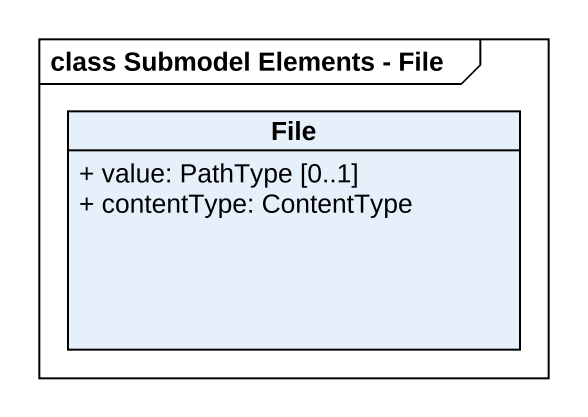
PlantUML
@startuml
mainframe class Submodel Elements - File
hide circle
hide empty members
skinparam classAttributeIconSize 0
class "File" as File_ {
  + value: PathType [0..1]
  + contentType: ContentType
}
@enduml
